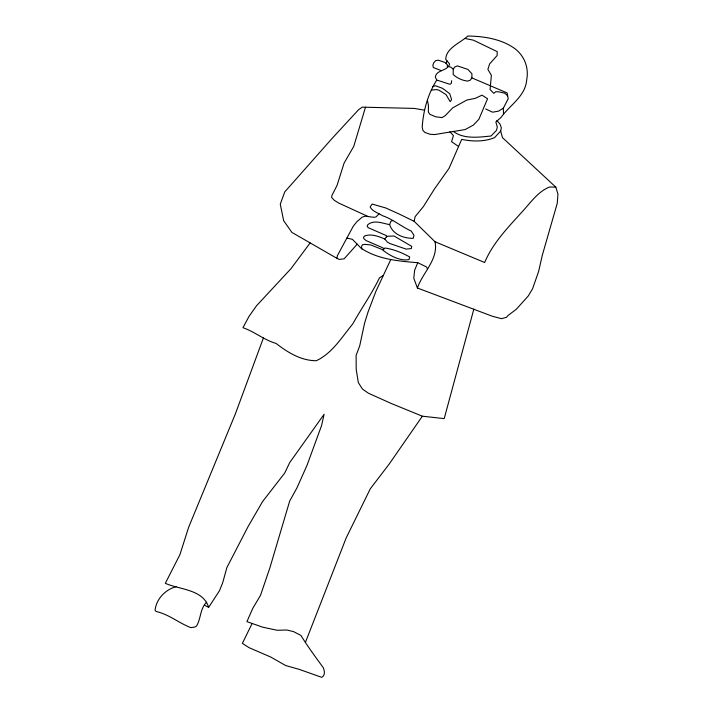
<?xml version="1.0" encoding="UTF-8"?>
<svg xmlns="http://www.w3.org/2000/svg" width="713" height="713" viewBox="0 0 713 713"><rect width="100%" height="100%" fill="white"/><g stroke="black" fill="none" stroke-linecap="round" stroke-linejoin="round"><path stroke-width="1.07" d="M471.872 77.895L471.917 73.769L467.915 69.419L457.372 65.863L454.582 67.111L453.29 69.259L453.147 74.508C457.104 78.082 462.372 80.587 467.692 81.086L470.357 80.123L471.872 77.895L507.13 92.931L508.2 98.724L503.36 108.18L503.512 114.178L500.981 117.502L495.847 121.932L497.317 127.021L496.471 130.381L491.043 136.005C478.842 137.244 463.762 139.338 453.325 131.424M357.186 244.194L344.201 258.766L339.201 259.434L337.053 258.4L337.32 255.807L345.618 240.379L353.309 226.137L356.856 221.725L362.133 217.18L365.145 216.191L373.977 217.305L375.947 216.993L379.031 213.829M386.375 236.903L387.64 236.244L394.102 236.021L411.766 246.413L411.276 248.587L406.116 249.087L390.243 243.677L387.444 242.153L384.77 239.024L386.375 236.903L386.508 235.673L368.478 227.803L367.195 226.511L367.846 224.613C374.28 219.47 382.578 223.419 389.637 224.622C392.774 234.541 403.701 238.356 413.192 238.365L413.986 235.361L411.249 231.03C401.321 226.627 392.97 219.203 382.409 215.665C378.309 212.946 372.569 211.645 370.145 206.984L372.07 204.07L385.822 207.991L399.2 214.043L414.137 221.306L435.028 241.76L484.653 262.509C493.209 242.028 509.537 225.923 524.135 209.586C531.657 201.137 538.698 191.378 549.545 186.984L555.819 187.162L557.958 194.123L557.236 203.339L542.352 255.102L538.591 271.519L532.584 288.738L528.244 296.002L516.292 309.273L507.932 315.547L506.578 317.258L501.533 318.666L492.398 316.269L417.399 288.007L413.781 278.239L414.654 270.129L417.782 262.705L426.356 266.876L427.497 268.765M383.139 249.915L383.095 250.343C390.136 255.771 400.046 261.261 408.986 259.621L409.717 256.983C402.087 252.696 393.558 249.256 384.851 247.99L383.139 249.915L370.715 244.907L364.824 244.39L362.552 244.719L361.705 246.003L361.562 248.498C378.059 259.398 398.603 261.145 417.782 262.705M451.65 80.721L451.338 83.252L450.375 84.205L448.958 83.991L436.757 80.043L435.304 77.084C436.534 69.33 447.604 71.389 449.653 64.054L445.714 59.339C445.999 47.994 460.411 42.94 467.79 36.033C484.011 36.247 501.471 38.948 515.009 48.734C524.545 56.131 528.975 67.806 526.729 79.669C525.659 94.793 512.451 103.51 503.512 114.178M446.926 60.721L446.204 63.6M555.819 187.162L502.487 137.645L500.678 131.04L501.346 127.787L500.054 124.187L496.908 120.506M414.137 221.306L415.126 216.672L423.504 206.431L434.52 188.883L449.047 168.339L461.694 139.392C472.514 141.611 484.279 141.914 494.626 137.591L500.678 131.04M473.833 309.139L444.199 418.62L422.363 416.196L391.366 403.531L368.371 393.184L362.427 389.022L358.318 382.56L356.206 369.334L356.117 355.386L359.709 345.858L364.548 323.274L368.095 311.848L375.965 291.189L390.653 259.817M389.637 224.622L390.849 221.36L392.729 220.54M365.493 107.2L353.782 146.317L344.067 163.152L337.017 185.469L331.893 195.496L331.643 197.483L334.299 200.326L338.764 203.089L368.06 216.511M436.757 80.043C427.871 94.125 423.219 110.88 422.194 127.306L422.961 130.488L424.93 132.493L430.055 134.249L434.627 134.561L465.143 129.561L473.379 125.087L478.851 119.347L487.558 98.742L482.024 95.168L475.277 98.349L466.81 100.052L452.71 107.859L445.179 115.693L442.033 117.583L435.777 116.834L429.992 114.401L428.37 112.128L428.424 105.337L427.497 100.845M263.409 337.998L235.281 414.119L188.615 527.353L179.908 554.705L165.318 583.323C179.658 589.713 203.205 589.268 208.651 607.369L219.47 590.72L222.706 582.717L226.868 567.566L248.142 526.479L262.616 501.497L284.719 473.049L289.674 462.639L324.103 414.289L321.554 425.625L307.009 465.357L296.858 488.057L289.683 501.061L269.879 567.842L260.53 595.284L252.687 608.528L246.93 621.629L262.642 627.173L277.143 630.265L286.84 630.016L293.506 631.593L300.913 635.435C307.784 646.575 315.458 656.985 323.185 667.537C324.647 670.675 325.422 675.354 321.786 677.35L299.255 669.382L285.583 665.505L270.726 657.038L249.158 647.716L242.367 643.376L252.126 623.465M305.529 642.11L346.179 537.932L370.305 488.779L389.093 464.199L422.363 416.196M417.399 288.007C422.729 272.428 438.629 259.336 435.028 241.76M206.645 602.164C199.898 608.67 201.128 618.572 196.467 626.157L194.685 627.101L190.754 627.627C178.794 622.966 168.91 614.374 156.147 611.478L155.042 610.239C156.334 598.956 165.38 589.526 176.111 586.719M310.137 242.91L290.984 268.676L256.484 305.806L248.989 316.465L242.964 327.695C254.586 331.661 264.113 340.039 276.083 343.425C287.749 352.463 300.984 360.671 316.224 360.742C332.267 353.345 341.803 337.169 352.703 323.987C361.393 308.408 371.723 293.925 379.459 277.865L383.309 275.503M503.36 108.18L498.53 111.139L492.594 112.199L485.722 109M432.541 86.683L435.411 85.738L442.595 88.341L449.734 93.733L451.596 99.579L450.197 101.674L446.062 94.615L438.825 90.114L436.294 89.571L431.32 90.132M424.404 110.158L414.422 108.429L362.204 107.146L358.55 109.757L332.294 138.197L284.772 191.886L280.271 204.176L283.676 220.718L291.902 232.411L337.053 258.4M447.381 66.104L451.008 67.272L453.29 69.259M346.875 238.053L352.436 239.336L361.946 249.051M465.233 38.52L473.37 40.16L497.246 51.648L497.104 55.561L489.626 63.92L487.888 69.357L491.382 75.328L490.072 89.526L493.833 93.376L495.829 91.674L498.761 91.834L504.715 93.162L507.665 95.827M441.409 70.658L433.308 67.539L432.853 65.052L433.932 62.486L435.652 60.658L438.299 60.186L445.09 62.503L447.318 64.687L447.443 67.512M204.524 605.221L208.651 607.369M384.77 239.024C378.576 236.315 370.707 233.329 364.165 236.208L363.532 237.714L363.978 238.819L366.125 240.593L382.899 247.839L383.746 248.792M458.495 146.423L451.57 141.691L453.441 135.595L449.894 131.762"/></g></svg>
